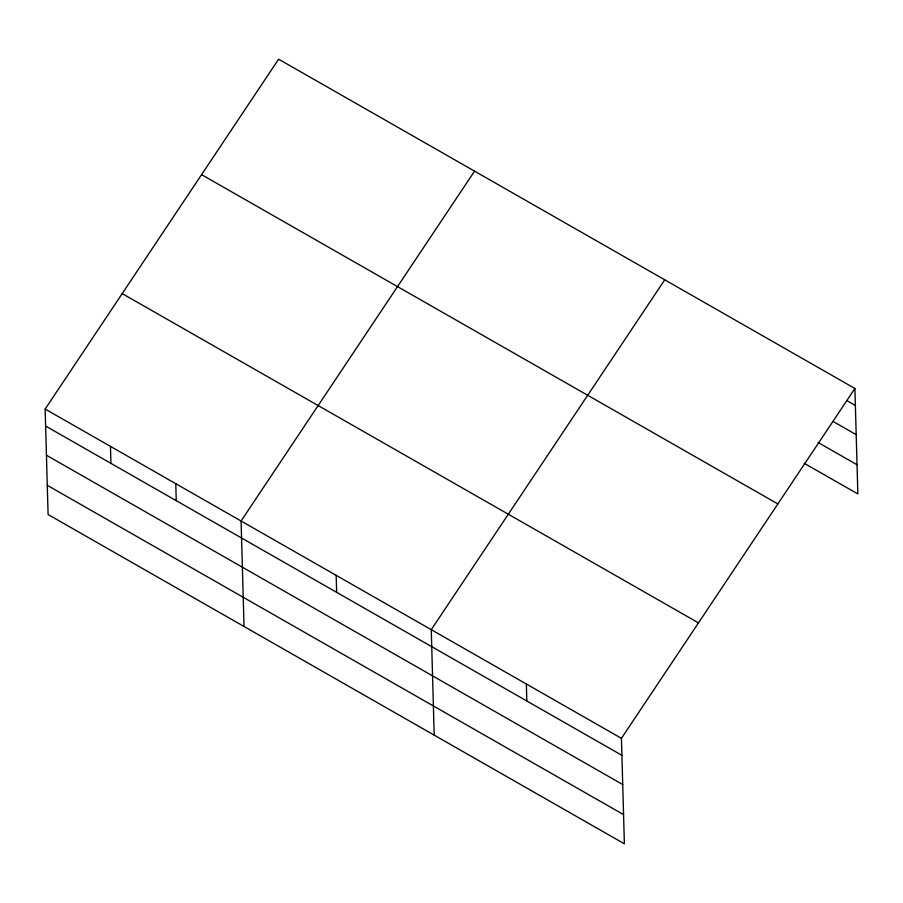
<?xml version="1.0" encoding="UTF-8"?>
<svg xmlns="http://www.w3.org/2000/svg" width="903" height="903" viewBox="0 0 903 903"><rect width="100%" height="100%" fill="white"/><g stroke="black" fill="none" stroke-linecap="round" stroke-linejoin="round"><path stroke-width="1.35" d="M854.904 388.471L621.433 738.338L624.379 843.808L48.096 514.529L45.15 409.059L278.621 59.192L854.904 388.471L857.85 493.941L804.212 463.295M474.56 171.152L241.09 521.008L244.036 626.479M664.732 279.817L431.262 629.673L434.208 735.144M846.845 400.593L855.378 405.47M833.029 421.43L856.191 434.67M818.028 442.459L857.037 464.752M201.572 174.651L777.855 503.93M122.198 293.599L698.482 622.878M45.15 409.059L621.433 738.338M45.624 426.047L621.907 755.326M46.437 455.247L622.72 784.526M47.283 485.329L623.567 814.608M526.347 684.011L526.821 700.999M336.176 575.346L336.65 592.334M175.769 483.692L176.243 500.68M110.459 446.375L110.934 463.363"/></g></svg>
